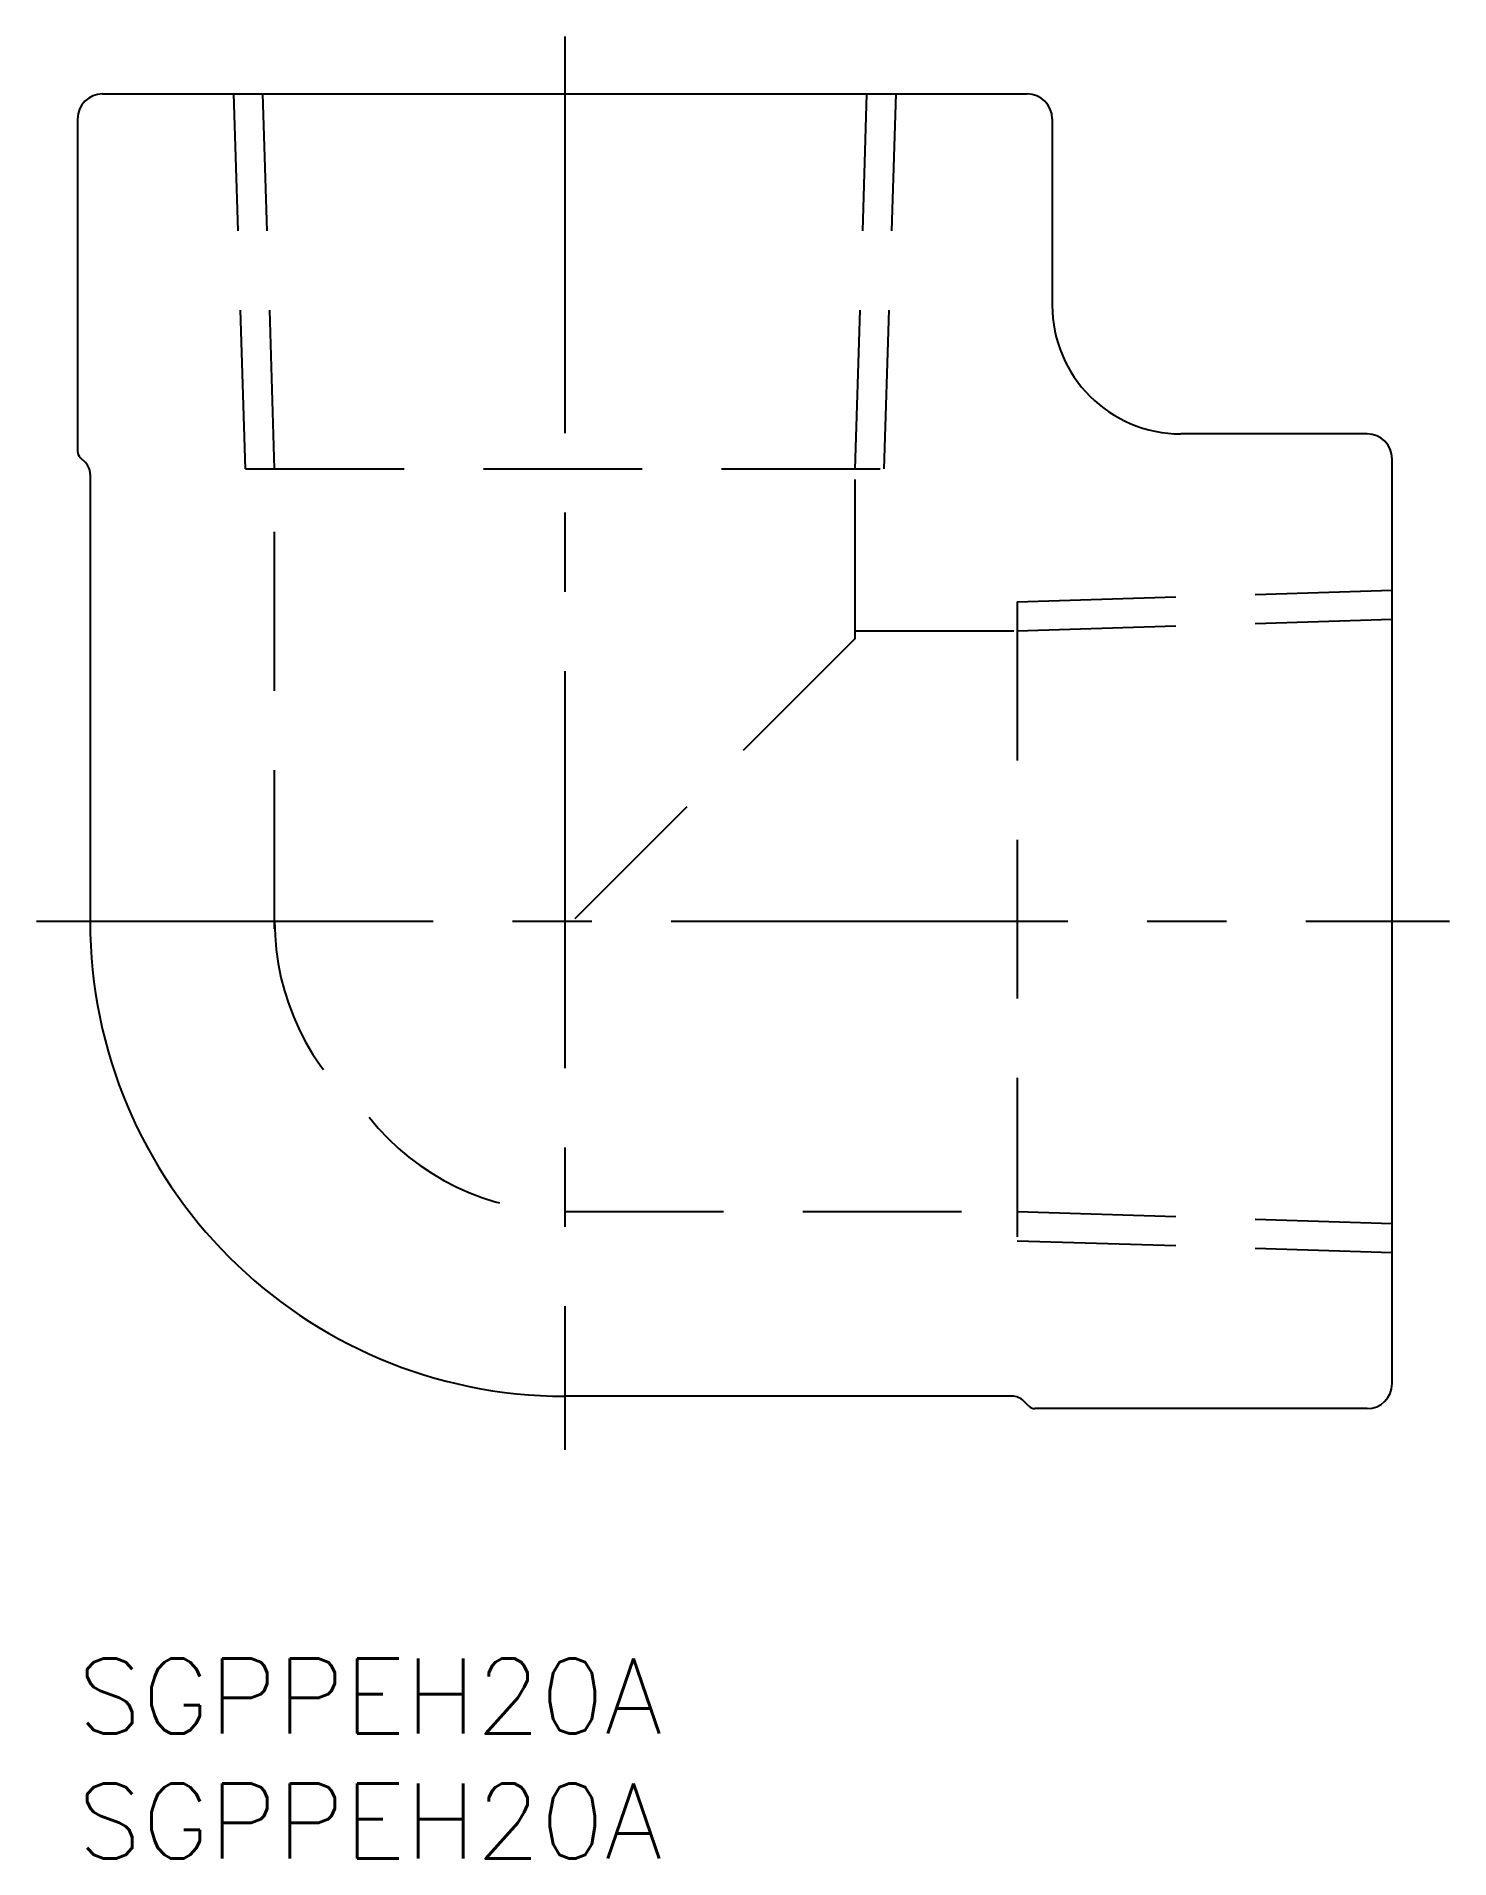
# Model space of a CAD drawing. Extents: x -1.7 to 54.9, y -8 to 64.9.
import ezdxf

# ---------------------------------------------------------------- set-up
doc = ezdxf.new("R2010")
doc.units = 0
doc.header["$LTSCALE"] = 0.5
doc.linetypes.add('CENTER', pattern=[50.8, 31.75, -6.35, 6.35, -6.35])
doc.linetypes.add('DASHED', pattern=[19.05, 12.7, -6.35])
for name, color, linetype in [('MSM_CENTER', 1, 'CENTER'), ('MSM_CONTINUOUS', 7, 'CONTINUOUS'), ('MSM_DASHED', 4, 'DASHED'), ('MSM_PART_NUMBER', 7, 'CONTINUOUS')]:
    doc.layers.add(name, color=color, linetype=linetype)
doc.styles.get("Standard").update_dxf_attribs({"font": 'txt.shx', "height": 3, "bigfont": 'bigfont.shx'})

msp = doc.modelspace()

# ---------------------------------------------------------------- linework, layer by layer
at = {"layer": 'MSM_CENTER'}
for p, q in [((19.5, 64.9), (19.5, 8.35)), ((-1.65, 29.5), (54.9, 29.5))]:
    msp.add_line(p, q, dxfattribs=at)
at = {"layer": 'MSM_CONTINUOUS'}
for p, q in [((1, 62.6), (38, 62.6)), ((0, 61.6), (0, 48.307)), ((39, 61.6), (39, 54.15)), ((51.6, 49), (44.15, 49)), ((0.103, 48.06), (0.31, 47.853)), ((0.5, 47.393), (0.5, 29.2)), ((52.6, 11), (52.6, 48)), ((37.393, 10.5), (19.5, 10.5)), ((38.06, 10.103), (37.853, 10.31)), ((51.6, 10), (38.307, 10))]:
    msp.add_line(p, q, dxfattribs=at)
for centre, radius, start, end in [((1, 61.6), 1, 90, 180), ((38, 61.6), 1, 0, 90), ((44.15, 54.15), 5.15, 180, 270), ((51.6, 48), 1, 0, 90), ((0.35, 48.307), 0.35, 180, 225), ((-0.15, 47.393), 0.65, 0, 45), ((19.5, 29.5), 19, 180, 270), ((51.6, 11), 1, 270, 0), ((37.393, 9.85), 0.65, 45, 90), ((38.307, 10.35), 0.35, 225, 270)]:
    msp.add_arc(centre, radius, start, end, dxfattribs=at)
at = {"layer": 'MSM_DASHED'}
for p, q in [((6.72, 47.6), (6.251, 62.6)), ((7.882, 47.6), (7.413, 62.6)), ((31.118, 47.6), (31.587, 62.6)), ((32.28, 47.6), (32.749, 62.6)), ((6.72, 47.6), (32.28, 47.6)), ((7.882, 29.2), (7.882, 47.6)), ((31.118, 40.818), (31.118, 47.6)), ((37.6, 42.28), (52.6, 42.749)), ((37.6, 42.28), (37.6, 16.72)), ((37.6, 41.118), (52.6, 41.587)), ((31.118, 41.118), (37.6, 41.118)), ((31.118, 40.818), (19.5, 29.2)), ((19.5, 17.882), (37.6, 17.882)), ((37.6, 17.882), (52.6, 17.413)), ((37.6, 16.72), (52.6, 16.251))]:
    msp.add_line(p, q, dxfattribs=at)
for centre, start, end in [((17.9, 29.5), 180, 231.48455), ((19.5, 27.9), 218.51545, 270)]:
    msp.add_arc(centre, 10.018, start, end, dxfattribs=at)

# ---------------------------------------------------------------- texts
at = {"layer": 'MSM_PART_NUMBER'}
for p in [(0, -3), (0, -8)]:
    msp.add_text('SGPPEH20A', height=3, dxfattribs=at).set_placement(p)

doc.saveas('drawing.dxf')
